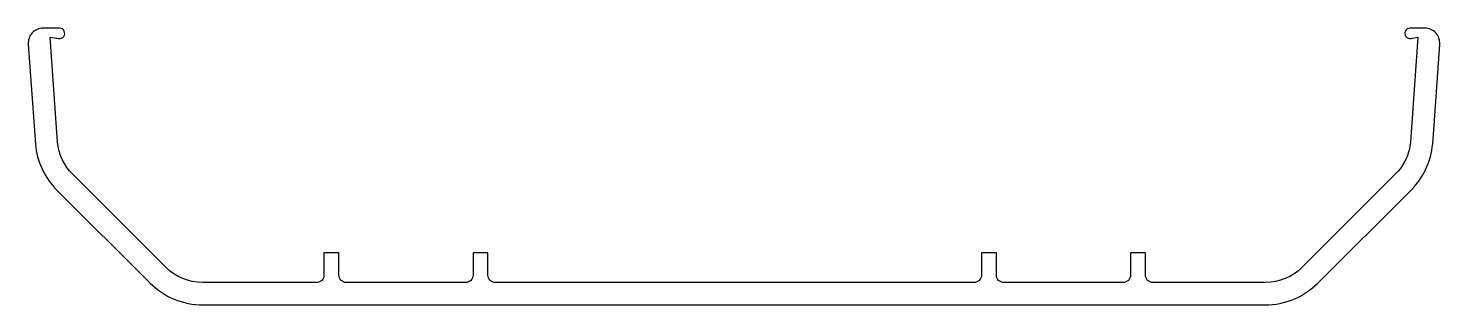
# Model space of a CAD drawing. Extents: x 100.1 to 194.8, y 230.3 to 248.9.
import ezdxf

# ---------------------------------------------------------------- set-up
doc = ezdxf.new("R2010")
doc.units = 0
doc.layers.get('0').update_dxf_attribs({"linetype": 'CONTINUOUS'})

msp = doc.modelspace()

# ---------------------------------------------------------------- linework, layer by layer
at = {"color": 7}
msp.add_lwpolyline([(192.817, 248.947, 1.106708), (192.887, 248.254), (193.35, 248.335), (192.848, 241.291, -0.176327), (191.836, 239.121), (185.587, 232.872, -0.198912), (183.112, 231.847), (175.572, 231.847, -0.414214), (175.072, 232.347), (175.072, 233.847), (174.072, 233.847), (174.072, 232.347, -0.414214), (173.572, 231.847), (165.783, 231.847), (165.572, 231.847, -0.414214), (165.072, 232.347), (165.072, 233.847), (164.072, 233.847), (164.072, 232.347, -0.414214), (163.572, 231.847), (131.462, 231.847, -0.414214), (130.962, 232.347), (130.962, 233.847), (129.961, 233.847), (129.961, 232.347, -0.414214), (129.461, 231.847), (129.153, 231.847), (121.462, 231.847, -0.414214), (120.962, 232.347), (120.962, 233.847), (119.961, 233.847), (119.961, 232.347, -0.414214), (119.461, 231.847), (111.824, 231.847, -0.198912), (109.35, 232.872), (103.101, 239.121, -0.176327), (102.089, 241.291), (101.586, 248.342), (102.156, 248.252, 1.090855), (102.217, 248.947), (101.118, 248.947, 0.440011), (100.122, 247.86), (100.595, 241.16, 0.176327), (102.04, 238.06), (108.289, 231.812, 0.198912), (111.824, 230.347), (183.112, 230.347, 0.198912), (186.648, 231.812), (192.897, 238.06, 0.176327), (194.342, 241.16), (194.814, 247.86, 0.440011), (193.818, 248.947)], format="xyb", close=True, dxfattribs=at)

doc.saveas('drawing.dxf')
